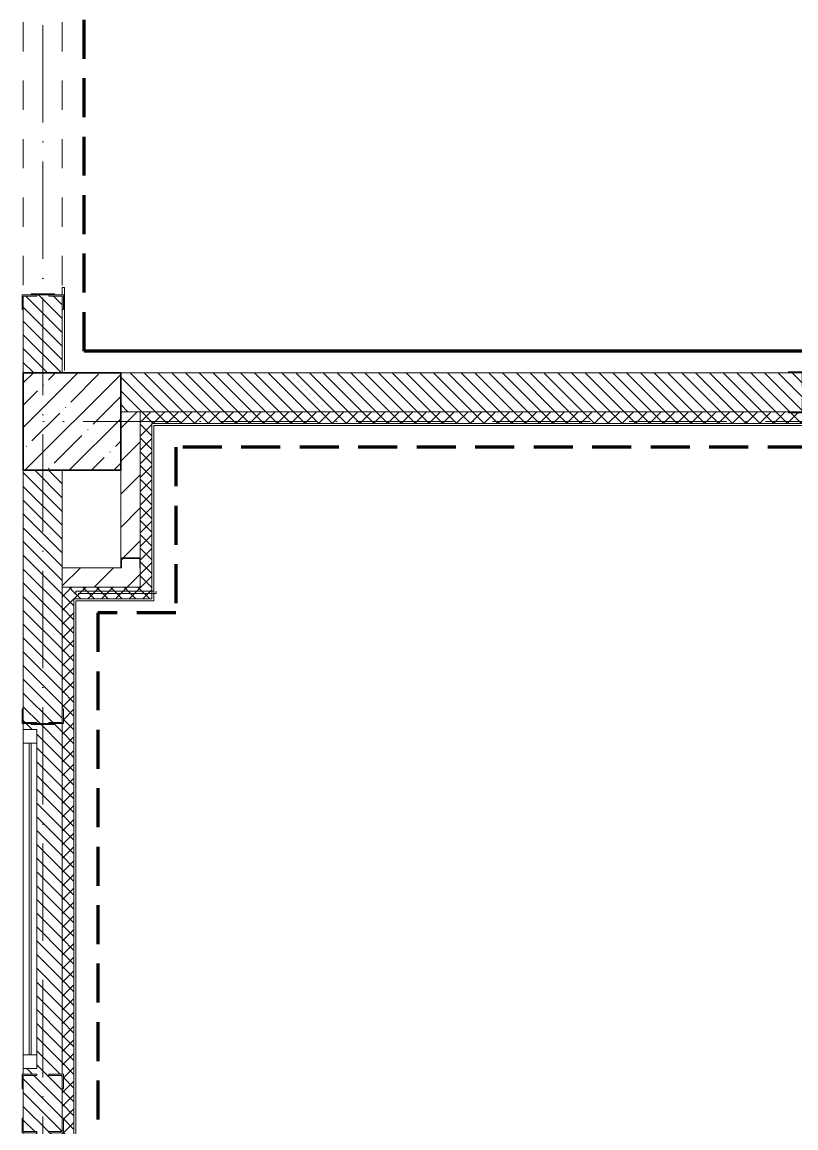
# Model space of a CAD drawing. Header units: millimetres. Extents: x -17017 to 628417, y -109036 to 199237.
# Drawn here: x 85524 to 89492, y -73690 to -68015 of the extents above; entities that cross this region are included whole.
import ezdxf

# ---------------------------------------------------------------- set-up
doc = ezdxf.new("R2010")
doc.units = ezdxf.units.MM
for name, pattern in [('01 Штриховая _2 мм_', [300, 200, -100]), ('50_200_ШТРИХ_1Т_ш5_п1_п1_', [700, 500, -100, 0, -100]), ('Штрих короткий', [300, 150, -150]), ('Штриховая _2 мм - 1 мм_', [300, 200, -100])]:
    doc.linetypes.add(name, pattern=pattern)
for name, color, linetype, lineweight in [('0-1', 7, 'Continuous', 5), ('0-2', 7, 'Continuous', 9), ('Каркас_Импост', 7, 'Continuous', 13), ('Каркас_Импост-1', 7, 'Continuous', 9), ('Несущие колонны', 7, 'Continuous', 9), ('Несущие колонны-1', 7, 'Continuous', 35), ('Обобщенные модели', 7, 'Continuous', 9), ('Общие ребра', 7, 'Continuous', 9), ('Оси-2', 7, '50_200_ШТРИХ_1Т_ш5_п1_п1_', 9), ('Остекление-1', 7, 'Continuous', 9), ('Перемычка-1', 7, 'Штрих короткий', 9), ('Стены-1', 7, 'Continuous', 13), ('стяжа', 7, 'Continuous', 30), ('Штриховка разреза-1', 7, 'Continuous', 9)]:
    doc.layers.add(name, color=color, linetype=linetype, lineweight=lineweight)
for name, color, linetype, lineweight, true_color in [('СТ-1_1', 7, 'Штриховая _2 мм - 1 мм_', 90, 0x888888), ('СТ-1_13', 7, '01 Штриховая _2 мм_', 90, 0xd5d3c7), ('Штриховка разреза-2', 7, 'Continuous', 9, 0x787878)]:
    doc.layers.add(name, color=color, linetype=linetype, lineweight=lineweight, true_color=true_color)
doc.layers.get('0-2').off()
pattern_1 = [(135, (0, 0), (-35.35534, -35.35534), [])]
pattern_2 = [(45, (0, 0), (-35.35534, 35.35534), []), (135, (0, 0), (-35.35534, -35.35534), [])]
pattern_3 = [(45, (0, 0), (-84.85281, 84.85281), [])]

# ---------------------------------------------------------------- blocks, each defined once
blk = doc.blocks.new('ось2эт')
at = {"layer": 'Оси-2'}
for p, q in [((85629.9, -108435.9), (85629.9, -54635.1)), ((96138.3, -70065.3), (85629.9, -70065.3))]:
    blk.add_line(p, q, dxfattribs=at)
blk = doc.blocks.new('BSC_Колонна _Прямоугольная - 500х500-V28-АИ2_02_План отделки стен 2-го этажа _Часть 2_')
at = {"layer": 'Несущие колонны'}
h = blk.add_hatch(dxfattribs=at)
h.set_pattern_fill('FP_36', color=256, style=0, pattern_type=2)
h.set_pattern_definition([(45, (-95850, -36150), (-114.04925, 114.04925), []), (45, (-95735.95, -36150), (-114.04925, 114.04925), [201.613, -40.323, 3.353, -36.97])])
h.paths.add_polyline_path([(-250, -250), (250, -250), (250, 250), (-250, 250)], flags=0)
at = {"layer": 'Несущие колонны-1'}
for p, q in [((250, 250), (-250, 250)), ((-250, 250), (-250, -250)), ((250, -250), (250, 250)), ((-250, -250), (250, -250))]:
    blk.add_line(p, q, dxfattribs=at)
blk = doc.blocks.new('Проем_Дверь_Прямоугольный - 1700х2400h_дверные проемы-28448549-АИ2_02_План отделки стен 2-го этажа _Часть 2_')
at = {"layer": 'Перемычка-1'}
for p, q in [((850, 100), (-850, 100)), ((850, -100), (-850, -100))]:
    blk.add_line(p, q, dxfattribs=at)
blk = doc.blocks.new('120_Окно_СКБ_1Ст - 120_Окно_СКБ_1Ст_классы 1800x800_E30-28455580-АИ2_02_План отделки стен 2-го этажа _Часть 2_')
at = {"layer": 'Каркас_Импост'}
for p, q in [((-870, 30), (-870, 100)), ((-870, 100), (-800, 100)), ((-800, 100), (-800, 30)), ((800, 30), (800, 100)), ((800, 100), (870, 100)), ((870, 100), (870, 30)), ((-800, 30), (-870, 30)), ((870, 30), (800, 30))]:
    blk.add_line(p, q, dxfattribs=at)
at = {"layer": 'Каркас_Импост-1'}
for p, q in [((870, 100), (-870, 100)), ((-870, 30), (870, 30))]:
    blk.add_line(p, q, dxfattribs=at)
at = {"layer": 'Остекление-1'}
for p, q in [((800, 70), (-800, 70)), ((800, 60), (-800, 60))]:
    blk.add_line(p, q, dxfattribs=at)
blk = doc.blocks.new('154_Стойка_СКБ_Уголок - СМ-2480_200-28346303-АИ2_02_План отделки стен 2-го этажа _Часть 2_')
at = {"layer": 'Обобщенные модели'}
for p, q in [((125, 156), (125, 81)), ((200, 156), (125, 156)), ((131, 81), (131, 150)), ((131, 150), (200, 150)), ((200, 150), (200, 156)), ((125, 81), (131, 81)), ((131, 19), (125, 19)), ((125, 19), (125, -56)), ((131, -50), (131, 19)), ((125, -56), (200, -56)), ((200, -50), (131, -50)), ((200, -56), (200, -50))]:
    blk.add_line(p, q, dxfattribs=at)
blk = doc.blocks.new('Стойка_Влож_Полоса боковая - Полоса-28213942-АИ2_02_План отделки стен 2-го этажа _Часть 2_')
at = {"layer": 'Обобщенные модели'}
for p, q in [((-5, 60), (0, 60)), ((-5, -60), (-5, 60)), ((0, 31), (0, -31)), ((0, -60), (-5, -60))]:
    blk.add_line(p, q, dxfattribs=at)
blk = doc.blocks.new('Фахверк_СКБ_Уголок - 200_3960-28268576-АИ2_02_План отделки стен 2-го этажа _Часть 2_')
at = {"layer": 'Обобщенные модели'}
for p, q in [((200, 156), (125, 156)), ((125, 156), (125, 81)), ((131, 81), (131, 150)), ((131, 150), (200, 150)), ((200, 150), (200, 156)), ((125, 81), (131, 81)), ((131, 19), (125, 19)), ((125, 19), (125, -56)), ((131, -50), (131, 19)), ((125, -56), (200, -56)), ((200, -50), (131, -50)), ((200, -56), (200, -50))]:
    blk.add_line(p, q, dxfattribs=at)
blk = doc.blocks.new('Фахверк_СКБ_Уголок - 200_3550-28267367-АИ2_02_План отделки стен 2-го этажа _Часть 2_')
at = {"layer": 'Обобщенные модели'}
for p, q in [((200, 156), (125, 156)), ((125, 156), (125, 81)), ((131, 81), (131, 150)), ((131, 150), (200, 150)), ((200, 150), (200, 156)), ((125, 81), (131, 81)), ((131, 19), (125, 19)), ((125, 19), (125, -56)), ((131, -50), (131, 19)), ((125, -56), (200, -56)), ((200, -50), (131, -50)), ((200, -56), (200, -50))]:
    blk.add_line(p, q, dxfattribs=at)
blk = doc.blocks.new('154_Фахверк_СКБ_Швеллер - Тип_100_3960_зеркало-36793856-АИ2_02_План отделки стен 2-го этажа _Часть 2_')
at = {"layer": 'Обобщенные модели'}
for p, q in [((175, 50), (125, 50)), ((125, 50), (125, -50)), ((128, 47), (175, 47)), ((128, -47), (128, 47)), ((175, 47), (175, 50)), ((125, -50), (175, -50)), ((175, -47), (128, -47)), ((175, -50), (175, -47))]:
    blk.add_line(p, q, dxfattribs=at)
blk = doc.blocks.new('0125-Р-ОО-Ш2-АР-о_23_10_2024_rvt-1-АИ2_02_План отделки стен 2-го этажа _Часть 2_')
at = {"layer": 'Штриховка разреза-1'}
h = blk.add_hatch(dxfattribs=at)
h.set_pattern_fill('FP_2', color=256, style=0, pattern_type=2)
h.set_pattern_definition(pattern_1)
h.paths.add_polyline_path([(95800, 36400), (95800, 36794), (95731, 36794), (95731, 36800), (95669, 36800), (95669, 36794), (95600, 36794), (95600, 36400), (95678.2, 36400)], flags=0)
h.paths.add_polyline_path([(95731, 38500), (95731, 38506), (95800, 38506), (95800, 38900), (95600, 38900), (95600, 38506), (95669, 38506), (95669, 38500)], flags=0)
h = blk.add_hatch(dxfattribs=at)
h.set_pattern_fill('FP_2', color=256, style=0, pattern_type=2)
h.set_pattern_definition(pattern_1)
h.paths.add_polyline_path([(103100, 36200), (103100, 36400), (99600, 36400), (99600, 36331), (99594, 36331), (99594, 36400), (96100, 36400), (96100, 36200), (99594, 36200), (99594, 36269), (99600, 36269), (99600, 36200), (102202.1, 36200)], flags=0)
h = blk.add_hatch(dxfattribs=at)
h.set_pattern_fill('FP_3', color=256, style=0, pattern_type=2)
h.set_pattern_definition(pattern_3)
h.paths.add_polyline_path([(96197, 35400), (96197, 35447), (96103, 35447), (96103, 35400), (96150, 35400)], flags=0)
h.paths.add_polyline_path([(96200, 35450), (96200, 36200), (96100, 36200), (96100, 35450), (96197, 35450)], flags=0)
h = blk.add_hatch(dxfattribs=at)
h.set_pattern_fill('FP_2', color=256, style=0, pattern_type=2)
h.set_pattern_definition(pattern_1)
h.paths.add_polyline_path([(95669, 30400), (95800, 30400), (95800, 30694), (95731, 30694), (95731, 30700), (95800, 30700), (95800, 32500), (95731, 32500), (95731, 32506), (95800, 32506), (95800, 32794), (95731, 32794), (95731, 32800), (95800, 32800), (95800, 34600), (95760, 34600), (95760, 34595), (95640, 34595), (95640, 34600), (95600, 34600), (95600, 34570), (95670, 34570), (95669, 32830), (95600, 32830), (95600, 32800), (95669, 32800), (95669, 32794), (95600, 32794), (95600, 32506), (95669, 32506), (95669, 32500), (95600, 32500), (95600, 32470), (95670, 32470), (95669, 30730), (95600, 30730), (95600, 30700), (95669, 30700), (95669, 30694), (95600, 30694), (95600, 30400)], flags=0)
h.paths.add_polyline_path([(95670, 34600), (95731, 34600), (95731, 34606), (95800, 34606), (95800, 35900), (95600, 35900), (95600, 34606), (95669, 34606), (95669, 34600)], flags=0)
h = blk.add_hatch(dxfattribs=at)
h.set_pattern_fill('FP_3', color=256, style=0, pattern_type=2)
h.set_pattern_definition(pattern_3)
h.paths.add_polyline_path([(96100, 35300), (96200, 35300), (96200, 35400), (95800, 35400), (95800, 35300)], flags=0)
at = {"layer": 'Штриховка разреза-2'}
h = blk.add_hatch(dxfattribs=at)
h.set_pattern_fill('FP_146', color=256, style=0, pattern_type=2)
h.set_pattern_definition(pattern_2)
h.paths.add_polyline_path([(96260, 35240), (96260, 36200), (96200, 36200), (96200, 35240)], flags=0)
h = blk.add_hatch(dxfattribs=at)
h.set_pattern_fill('FP_146', color=256, style=0, pattern_type=2)
h.set_pattern_definition(pattern_2)
h.paths.add_polyline_path([(103030, 36140), (103040, 36140), (103040, 36200), (99600, 36200), (99600, 36194), (99525, 36194), (99525, 36200), (96260, 36200), (96260, 36140), (102202.1, 36140)], flags=0)
h = blk.add_hatch(dxfattribs=at)
h.set_pattern_fill('FP_146', color=256, style=0, pattern_type=2)
h.set_pattern_definition(pattern_2)
h.paths.add_polyline_path([(95860, 30400), (95860, 35300), (95800, 35300), (95800, 34675), (95806, 34675), (95806, 34600), (95800, 34600), (95800, 32800), (95806, 32800), (95806, 32725), (95800, 32725), (95800, 32575), (95806, 32575), (95806, 32500), (95800, 32500), (95800, 30700), (95806, 30700), (95806, 30625), (95800, 30625), (95800, 30400)], flags=0)
h = blk.add_hatch(dxfattribs=at)
h.set_pattern_fill('FP_146', color=256, style=0, pattern_type=2)
h.set_pattern_definition(pattern_2)
h.paths.add_polyline_path([(96200, 35240), (96200, 35300), (95860, 35300), (95860, 35240), (95870, 35240)], flags=0)
at = {"layer": 'Общие ребра'}
for p, q in [((96200, 36200), (96200, 35450)), ((96200, 35450), (96200, 36200)), ((96260, 36140), (96270, 36140)), ((96260, 35240), (96260, 36140)), ((96270, 36140), (103030, 36140)), ((95800, 35300), (95800, 34675)), ((95800, 34675), (95800, 35300)), ((95860, 30460), (95860, 35240)), ((95860, 35240), (95870, 35240)), ((95870, 35240), (96200, 35240)), ((96260, 35240), (96200, 35240)), ((95800, 34600), (95800, 32800)), ((95800, 32800), (95800, 34600)), ((95800, 32725), (95800, 32575)), ((95800, 32575), (95800, 32725))]:
    blk.add_line(p, q, dxfattribs=at)
at = {"layer": 'Стены-1'}
for p, q in [((95600, 36725), (95600, 36400)), ((95800, 36400), (95800, 36725)), ((99525, 36400), (96100, 36400)), ((96100, 36200), (99525, 36200)), ((96200, 36200), (96100, 36200)), ((96260, 36200), (96200, 36200)), ((96270, 36200), (96260, 36200)), ((99525, 36200), (96270, 36200)), ((96270, 36130), (103030, 36130)), ((96270, 35230), (96270, 36130)), ((95600, 35900), (95600, 34675)), ((95800, 35300), (95800, 35900)), ((96100, 35900), (96100, 35450)), ((96100, 35400), (95800, 35400)), ((95800, 35400), (95800, 35300)), ((96200, 35400), (96200, 35300)), ((96200, 35300), (96200, 35400)), ((95860, 35300), (95800, 35300)), ((95800, 35300), (96200, 35300)), ((95870, 35300), (95860, 35300)), ((96200, 35300), (95870, 35300)), ((95870, 30470), (95870, 35230)), ((95870, 35230), (96200, 35230)), ((96200, 35230), (96260, 35230)), ((96260, 35230), (96270, 35230)), ((95600, 34600), (95600, 34570)), ((95600, 32830), (95600, 32800)), ((95600, 32725), (95600, 32575))]:
    blk.add_line(p, q, dxfattribs=at)
at = {"layer": '0-2'}
for name, p, rotation in [('Проем_Дверь_Прямоугольный - 1700х2400h_дверные проемы-28448549-АИ2_02_План отделки стен 2-го этажа _Часть 2_', (95700, 37650), 89.9999999999999), ('154_Стойка_СКБ_Уголок - СМ-2480_200-28346303-АИ2_02_План отделки стен 2-го этажа _Часть 2_', (95650, 36925), 269.9999999999999), ('Стойка_Влож_Полоса боковая - Полоса-28213942-АИ2_02_План отделки стен 2-го этажа _Часть 2_', (95700, 36800), 269.9999999999999), ('Фахверк_СКБ_Уголок - 200_3550-28267367-АИ2_02_План отделки стен 2-го этажа _Часть 2_', (99725, 36350), 180), ('154_Фахверк_СКБ_Швеллер - Тип_100_3960_зеркало-36793856-АИ2_02_План отделки стен 2-го этажа _Часть 2_', (96150, 35575), 270), ('154_Стойка_СКБ_Уголок - СМ-2480_200-28346303-АИ2_02_План отделки стен 2-го этажа _Часть 2_', (95750, 34475), 89.9999999999999), ('120_Окно_СКБ_1Ст - 120_Окно_СКБ_1Ст_классы 1800x800_E30-28455580-АИ2_02_План отделки стен 2-го этажа _Часть 2_', (95700, 33700), 89.9999999999999), ('Стойка_Влож_Полоса боковая - Полоса-28213942-АИ2_02_План отделки стен 2-го этажа _Часть 2_', (95700, 34600), 89.99999999999991), ('Фахверк_СКБ_Уголок - 200_3960-28268576-АИ2_02_План отделки стен 2-го этажа _Часть 2_', (95650, 32925), 269.9999999999999), ('Фахверк_СКБ_Уголок - 200_3960-28268576-АИ2_02_План отделки стен 2-го этажа _Часть 2_', (95750, 32375), 89.9999999999999)]:
    blk.add_blockref(name, p, dxfattribs=dict(at, rotation=rotation))
blk.add_blockref('BSC_Колонна _Прямоугольная - 500х500-V28-АИ2_02_План отделки стен 2-го этажа _Часть 2_', (95850, 36150), dxfattribs=at)
blk = doc.blocks.new('2ч2эт')
at = {"layer": 'СТ-1_1'}
for p, q in [((85841.9, -69703.3), (85841.9, -67427.3)), ((85841.9, -69703.3), (85841.9, -67427.3)), ((92927.9, -69703.3), (85841.9, -69703.3)), ((93039.9, -69703.3), (85841.9, -69703.3)), ((86311.9, -70197.3), (86311.9, -71047.3)), ((86311.9, -71047.3), (85911.9, -71047.3)), ((85911.9, -71047.3), (85911.9, -75633.3))]:
    blk.add_line(p, q, dxfattribs=at)
at = {"layer": 'СТ-1_13'}
blk.add_line((92847.9, -70197.3), (86311.9, -70197.3), dxfattribs=at)
at = {"layer": 'Стены-1'}
for p, q in [((85741.9, -69377.8), (85729.9, -69377.8)), ((85729.9, -69377.8), (85729.9, -69415.3)), ((85741.9, -69803.3), (85741.9, -69377.8)), ((85729.9, -69490.3), (85729.9, -69803.3)), ((86199.9, -70935.3), (85799.9, -70935.3)), ((85799.9, -70935.3), (85799.9, -70947.3)), ((86211.9, -70947.3), (86211.9, -70935.3)), ((85811.9, -70947.3), (86211.9, -70947.3))]:
    blk.add_line(p, q, dxfattribs=at)
at = {"layer": '0-1'}
blk.add_blockref('0125-Р-ОО-Ш2-АР-о_23_10_2024_rvt-1-АИ2_02_План отделки стен 2-го этажа _Часть 2_', (-10070.1, -106215.3), dxfattribs=at)

msp = doc.modelspace()

# ---------------------------------------------------------------- block references
at = {"layer": 'стяжа'}
for name in ['ось2эт', '2ч2эт']:
    msp.add_blockref(name, (0, 0), dxfattribs=at)

doc.saveas('drawing.dxf')
